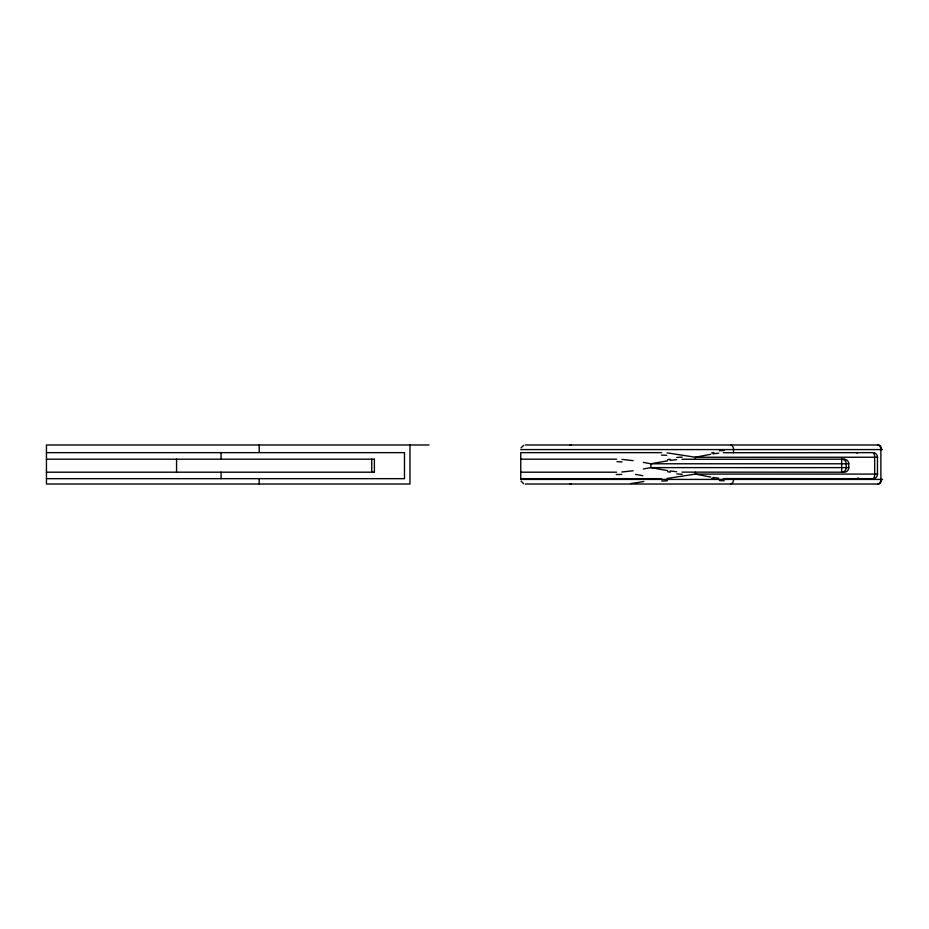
<?xml version="1.0" encoding="UTF-8"?>
<svg xmlns="http://www.w3.org/2000/svg" width="929" height="929" viewBox="0 0 929 929"><rect width="100%" height="100%" fill="white"/><g stroke="black" fill="none" stroke-linecap="round" stroke-linejoin="round"><path stroke-width="1.39" d="M841.662 459.205L841.662 472.187A4.587 4.587 90 0 0 846.249 467.612L846.249 463.78A4.587 4.587 -90 0 0 841.662 459.193M521.076 447.883L523.654 445.305M643.344 469.006L650.869 467.612L848.723 467.612L848.734 463.78L650.869 463.78L643.344 462.375M710.65 454.293L695.368 457.242L667.092 452.853M713.007 453.898L718.686 453.108M667.51 460.83L650.869 463.78L650.869 467.612L667.51 470.562M633.148 470.724L621.861 472.013M670.169 460.436L676.614 459.646M667.092 478.47L695.368 474.08L877.684 474.08M723.308 452.725L873.086 452.644A4.587 4.39 90 0 1 877.475 457.242L877.475 474.08A4.587 4.39 -90 0 1 873.086 478.667L723.308 478.598M681.967 459.263L844.147 459.193M429.001 444.979L46.45 444.979L46.45 484.021L409.956 484.021L409.956 444.979M525.338 444.979L877.963 444.979A4.587 3.693 90 0 1 881.505 448.312M520.751 449.578L882.55 449.578M46.496 452.644L404.475 452.644L404.475 478.667L46.496 478.667M661.611 452.644L520.763 452.644L520.763 478.667L661.611 478.667M877.684 457.242L695.368 457.242L695.368 459.193M46.45 459.193L374.433 459.193M520.763 459.193L616.612 459.193M46.45 472.199L374.433 472.199M520.763 472.199L616.612 472.199M520.751 479.422L882.55 479.422M525.338 484.021L877.963 484.021A4.587 3.693 -90 0 0 881.505 480.688M681.967 472.129L844.147 472.199A4.842 4.552 -90 0 0 848.862 467.624M621.861 459.379L633.148 460.668M676.614 471.735L670.169 470.945M718.686 478.214L713.007 477.425M710.65 477.03L695.368 474.08L695.368 472.199M523.654 483.695L521.076 481.117M880.878 449.578L880.878 479.422A4.587 2.915 90 0 1 877.963 484.021M733.527 452.644L733.527 449.578A4.587 2.915 -90 0 0 730.612 444.979M733.527 478.667L733.527 479.422A4.587 2.915 -90 0 1 730.612 484.021M374.387 459.193L374.387 472.199M371.739 459.193L371.739 472.199M259.226 444.979L259.226 452.307M259.226 479.143L259.226 484.021M221.067 452.644L221.067 459.158M221.067 472.164L221.067 478.667M176.568 459.193L176.568 472.199M873.086 478.667A4.587 1.568 90 0 0 874.665 474.08L874.665 457.242A4.587 1.568 -90 0 0 873.086 452.644M858.303 477.994A4.854 3.739 -90 0 1 856.341 478.609M856.341 452.713A4.854 3.739 -90 0 1 857.572 452.922M844.147 459.263A4.842 4.552 -90 0 1 848.862 463.768M571.184 484.021A4.599 2.973 90 0 1 569.872 483.544M877.963 444.979A4.599 2.926 -90 0 1 880.889 449.578M569.872 445.455A4.599 2.973 -90 0 1 571.184 444.979M682.258 474.254A81.067 64.206 21 0 1 676.73 473.895M670.332 472.141A111.155 52.07 12.7 0 1 667.614 471.746M676.73 457.498A81.067 64.206 -21 0 1 682.258 457.138M667.614 459.646A111.155 52.07 -12.7 0 1 670.332 459.251M724.144 480.769A81.067 54.254 39.9 0 1 719.406 480.525M714.041 478.783A111.143 41.573 21.6 0 1 711.626 478.4M719.406 450.797A81.067 54.254 -39.9 0 1 724.144 450.553M711.626 452.922A111.143 41.573 -21.6 0 1 714.041 452.539M621.687 474.394A69.466 58.875 -25.9 0 1 616.241 474.51M643.867 481.477A122.883 57.203 -12.6 0 1 630.884 483.51M635.564 474.405A122.883 31.772 11.2 0 1 642.787 475.694M617.007 461.643A69.466 54.196 20.5 0 1 622.035 461.922M667.428 480.757A69.698 60.989 8.6 0 1 661.738 481.025M661.471 455.117A69.698 56.216 -5.9 0 1 666.72 455.291"/></g></svg>
